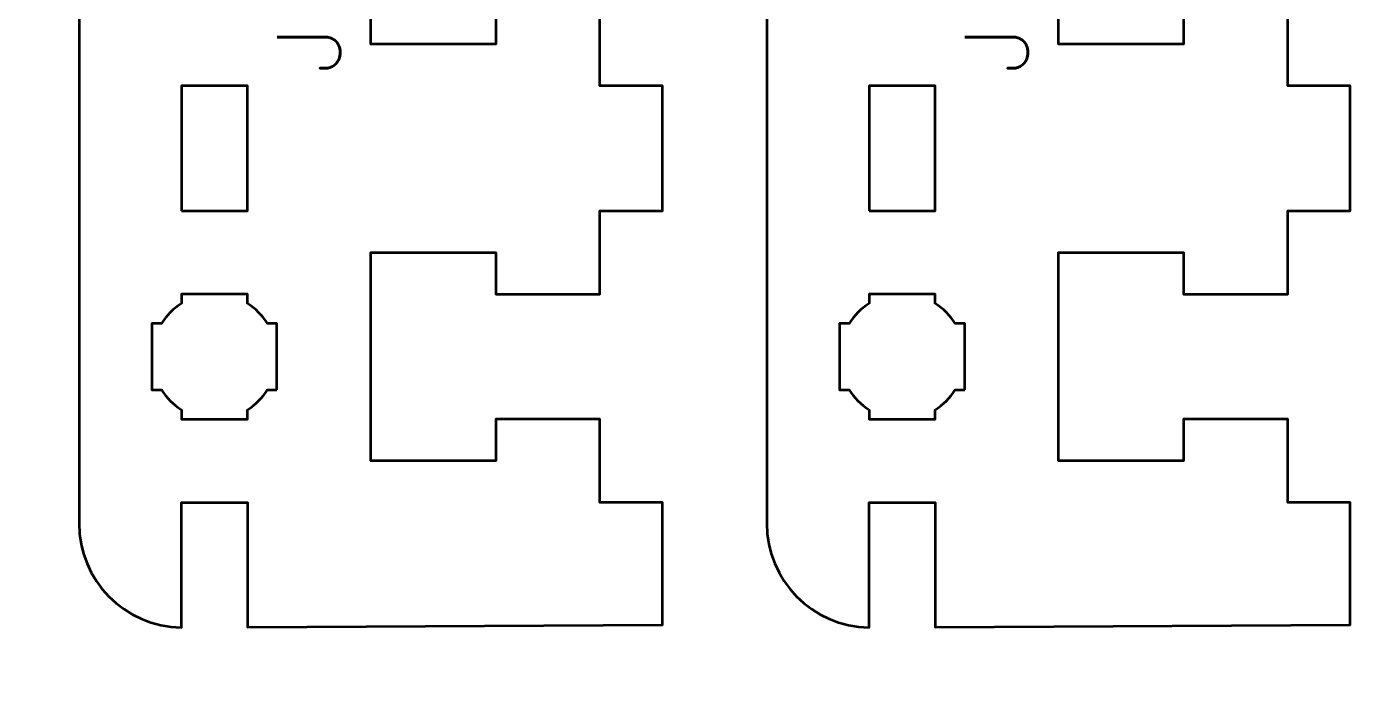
# Model space of a CAD drawing. Header units: centimetres. Extents: x -21 to 0, y -29.7 to 0.
# Drawn here: x -10.5 to -4.04, y -21.75 to -18.52 of the extents above; entities that cross this region are included whole.
import ezdxf

# ---------------------------------------------------------------- set-up
doc = ezdxf.new("R2010")
doc.units = ezdxf.units.CM
doc.header["$MEASUREMENT"] = 0
doc.layers.add('Layer 1', color=7, linetype='Continuous')

msp = doc.modelspace()

# ---------------------------------------------------------------- linework, layer by layer
at = {"layer": 'Layer 1', "color": 1, "lineweight": 53}
msp.add_open_spline([(-21.00003, -29.19995), (-21.00003, -29.19995), (-21.00003, -0.49992), (-21.00003, -0.49992), (-21.00003, -0.49992), (-21.00003, -0.22295), (-20.77694, 0.00004), (-20.49994, 0.00004), (-20.49994, 0.00004), (-20.49994, 0.00004), (-0.50008, 0.00004), (-0.50008, 0.00004), (-0.50008, 0.00004), (-0.22294, 0.00004), (0.00002, -0.22295), (0.00002, -0.49992), (0.00002, -0.49992), (0.00002, -0.49992), (0.00002, -29.19995), (0.00002, -29.19995), (0.00002, -29.19995), (0.00002, -29.47695), (-0.22294, -29.70004), (-0.50008, -29.70004), (-0.50008, -29.70004), (-0.50008, -29.70004), (-20.49994, -29.70004), (-20.49994, -29.70004), (-20.49994, -29.70004), (-20.77694, -29.70004), (-21.00003, -29.47695), (-21.00003, -29.19995)], degree=3, knots=[0, 0, 0, 0, 0.125, 0.125, 0.125, 0.125, 0.25, 0.25, 0.25, 0.25, 0.375, 0.375, 0.375, 0.375, 0.5, 0.5, 0.5, 0.5, 0.625, 0.625, 0.625, 0.625, 0.75, 0.75, 0.75, 0.75, 0.875, 0.875, 0.875, 0.875, 1, 1, 1, 1], dxfattribs=at)
at = {"layer": 'Layer 1', "lineweight": 53}
for points, knots in [([(-10.24999, -20.90011), (-10.24999, -21.17327), (-10.03079, -21.39533), (-9.75874, -21.40001), (-9.75874, -21.40001), (-9.75874, -21.40001), (-9.75874, -20.80011), (-9.75874, -20.80011), (-9.75874, -20.80011), (-9.75874, -20.80011), (-9.44124, -20.80011), (-9.44124, -20.80011), (-9.44124, -20.80011), (-9.44124, -20.80011), (-9.44124, -21.39819), (-9.44124, -21.39819), (-9.44124, -21.39819), (-9.44124, -21.39819), (-7.44999, -21.38761), (-7.44999, -21.38761), (-7.44999, -21.38761), (-7.44999, -21.38761), (-7.44999, -20.80011), (-7.44999, -20.80011), (-7.44999, -20.80011), (-7.44999, -20.80011), (-7.74999, -20.80011), (-7.74999, -20.80011), (-7.74999, -20.80011), (-7.74999, -20.80011), (-7.74999, -20.4001), (-7.74999, -20.4001), (-7.74999, -20.4001), (-7.74999, -20.4001), (-8.24999, -20.4001), (-8.24999, -20.4001), (-8.24999, -20.4001), (-8.24999, -20.4001), (-8.25, -20.6001), (-8.25, -20.6001), (-8.25, -20.6001), (-8.25, -20.6001), (-8.84999, -20.6001), (-8.84999, -20.6001), (-8.84999, -20.6001), (-8.84999, -20.21677), (-8.84999, -19.98342), (-8.84999, -19.60009), (-8.84999, -19.60009), (-8.84999, -19.60009), (-8.25, -19.60009), (-8.25, -19.60009), (-8.25, -19.60009), (-8.25, -19.60009), (-8.24999, -19.80009), (-8.24999, -19.80009), (-8.24999, -19.80009), (-8.24999, -19.80009), (-7.74998, -19.80009), (-7.74998, -19.80009), (-7.74998, -19.80009), (-7.74998, -19.80009), (-7.74999, -19.40008), (-7.74999, -19.40008), (-7.74999, -19.40008), (-7.74999, -19.40008), (-7.44999, -19.40008), (-7.44999, -19.40008), (-7.44999, -19.40008), (-7.44999, -19.40008), (-7.44999, -18.80007), (-7.44999, -18.80007), (-7.44999, -18.80007), (-7.44999, -18.80007), (-7.74999, -18.80007), (-7.74999, -18.80007), (-7.74999, -18.80007), (-7.74999, -18.80007), (-7.74999, -18.40007), (-7.74999, -18.40007), (-7.74999, -18.40007), (-7.74999, -18.40007), (-8.24999, -18.40007), (-8.24999, -18.40007), (-8.24999, -18.40007), (-8.24999, -18.40007), (-8.25, -18.60007), (-8.25, -18.60007), (-8.25, -18.60007), (-8.25, -18.60007), (-8.84999, -18.60007), (-8.84999, -18.60007), (-8.84999, -18.60007), (-8.84999, -18.21673), (-8.84999, -17.98339), (-8.84999, -17.60005), (-8.84999, -17.60005), (-8.84999, -17.60005), (-8.25, -17.60005), (-8.25, -17.60005), (-8.25, -17.60005), (-8.25, -17.60005), (-8.24999, -17.80005), (-8.24999, -17.80005), (-8.24999, -17.80005), (-8.24999, -17.80005), (-7.74998, -17.80005), (-7.74998, -17.80005), (-7.74998, -17.80005), (-7.74998, -17.80005), (-7.74999, -17.40005), (-7.74999, -17.40005), (-7.74999, -17.40005), (-7.74999, -17.40005), (-7.44999, -17.40005), (-7.44999, -17.40005), (-7.44999, -17.40005), (-7.44999, -17.40005), (-7.44999, -16.80004), (-7.44999, -16.80004), (-7.44999, -16.80004), (-7.44999, -16.80004), (-7.74999, -16.80004), (-7.74999, -16.80004), (-7.74999, -16.80004), (-7.74999, -16.80004), (-7.74999, -16.40003), (-7.74999, -16.40003), (-7.74999, -16.40003), (-7.74999, -16.40003), (-8.24999, -16.40003), (-8.24999, -16.40003), (-8.24999, -16.40003), (-8.24999, -16.40003), (-8.25, -16.60003), (-8.25, -16.60003), (-8.25, -16.60003), (-8.25, -16.60003), (-8.84999, -16.60003), (-8.84999, -16.60003), (-8.84999, -16.60003), (-8.84999, -16.2167), (-8.84999, -15.98335), (-8.84999, -15.60002), (-8.84999, -15.60002), (-8.84999, -15.60002), (-8.25, -15.60002), (-8.25, -15.60002), (-8.25, -15.60002), (-8.25, -15.60002), (-8.24999, -15.80002), (-8.24999, -15.80002), (-8.24999, -15.80002), (-8.24999, -15.80002), (-7.74998, -15.80002), (-7.74998, -15.80002), (-7.74998, -15.80002), (-7.74998, -15.80002), (-7.74999, -15.40001), (-7.74999, -15.40001), (-7.74999, -15.40001), (-7.74999, -15.40001), (-7.44999, -15.40001), (-7.44999, -15.40001), (-7.44999, -15.40001), (-7.44999, -15.40001), (-7.44999, -14.8), (-7.44999, -14.8), (-7.44999, -14.8), (-7.44999, -14.8), (-7.74999, -14.8), (-7.74999, -14.8), (-7.74999, -14.8), (-7.74999, -14.8), (-7.74998, -14.8), (-7.74998, -14.8), (-7.74998, -14.8), (-7.74998, -14.8), (-9.44124, -14.8), (-9.44124, -14.8), (-9.44124, -14.8), (-9.44124, -14.8), (-9.44124, -15.40001), (-9.44124, -15.40001), (-9.44124, -15.40001), (-9.44124, -15.40001), (-9.75874, -15.40001), (-9.75874, -15.40001), (-9.75874, -15.40001), (-9.75874, -15.40001), (-9.75874, -14.80011), (-9.75874, -14.80011), (-9.75874, -14.80011), (-10.03079, -14.80479), (-10.24999, -15.02685), (-10.24999, -15.30001)], [0, 0, 0, 0, 0.0204082, 0.0204082, 0.0204082, 0.0204082, 0.0408163, 0.0408163, 0.0408163, 0.0408163, 0.0612245, 0.0612245, 0.0612245, 0.0612245, 0.0816327, 0.0816327, 0.0816327, 0.0816327, 0.1020408, 0.1020408, 0.1020408, 0.1020408, 0.122449, 0.122449, 0.122449, 0.122449, 0.1428571, 0.1428571, 0.1428571, 0.1428571, 0.1632653, 0.1632653, 0.1632653, 0.1632653, 0.1836735, 0.1836735, 0.1836735, 0.1836735, 0.2040816, 0.2040816, 0.2040816, 0.2040816, 0.2244898, 0.2244898, 0.2244898, 0.2244898, 0.244898, 0.244898, 0.244898, 0.244898, 0.2653061, 0.2653061, 0.2653061, 0.2653061, 0.2857143, 0.2857143, 0.2857143, 0.2857143, 0.3061224, 0.3061224, 0.3061224, 0.3061224, 0.3265306, 0.3265306, 0.3265306, 0.3265306, 0.3469388, 0.3469388, 0.3469388, 0.3469388, 0.3673469, 0.3673469, 0.3673469, 0.3673469, 0.3877551, 0.3877551, 0.3877551, 0.3877551, 0.4081633, 0.4081633, 0.4081633, 0.4081633, 0.4285714, 0.4285714, 0.4285714, 0.4285714, 0.4489796, 0.4489796, 0.4489796, 0.4489796, 0.4693878, 0.4693878, 0.4693878, 0.4693878, 0.4897959, 0.4897959, 0.4897959, 0.4897959, 0.5102041, 0.5102041, 0.5102041, 0.5102041, 0.5306122, 0.5306122, 0.5306122, 0.5306122, 0.5510204, 0.5510204, 0.5510204, 0.5510204, 0.5714286, 0.5714286, 0.5714286, 0.5714286, 0.5918367, 0.5918367, 0.5918367, 0.5918367, 0.6122449, 0.6122449, 0.6122449, 0.6122449, 0.6326531, 0.6326531, 0.6326531, 0.6326531, 0.6530612, 0.6530612, 0.6530612, 0.6530612, 0.6734694, 0.6734694, 0.6734694, 0.6734694, 0.6938776, 0.6938776, 0.6938776, 0.6938776, 0.7142857, 0.7142857, 0.7142857, 0.7142857, 0.7346939, 0.7346939, 0.7346939, 0.7346939, 0.755102, 0.755102, 0.755102, 0.755102, 0.7755102, 0.7755102, 0.7755102, 0.7755102, 0.7959184, 0.7959184, 0.7959184, 0.7959184, 0.8163265, 0.8163265, 0.8163265, 0.8163265, 0.8367347, 0.8367347, 0.8367347, 0.8367347, 0.8571429, 0.8571429, 0.8571429, 0.8571429, 0.877551, 0.877551, 0.877551, 0.877551, 0.8979592, 0.8979592, 0.8979592, 0.8979592, 0.9183673, 0.9183673, 0.9183673, 0.9183673, 0.9387755, 0.9387755, 0.9387755, 0.9387755, 0.9591837, 0.9591837, 0.9591837, 0.9591837, 0.9795918, 0.9795918, 0.9795918, 0.9795918, 1, 1, 1, 1]), ([(-6.94999, -20.90011), (-6.94999, -21.17327), (-6.73079, -21.39533), (-6.45874, -21.40001), (-6.45874, -21.40001), (-6.45874, -21.40001), (-6.45874, -20.80011), (-6.45874, -20.80011), (-6.45874, -20.80011), (-6.45874, -20.80011), (-6.14124, -20.80011), (-6.14124, -20.80011), (-6.14124, -20.80011), (-6.14124, -20.80011), (-6.14124, -21.39819), (-6.14124, -21.39819), (-6.14124, -21.39819), (-6.14124, -21.39819), (-4.14999, -21.38761), (-4.14999, -21.38761), (-4.14999, -21.38761), (-4.14999, -21.38761), (-4.14999, -20.80011), (-4.14999, -20.80011), (-4.14999, -20.80011), (-4.14999, -20.80011), (-4.44999, -20.80011), (-4.44999, -20.80011), (-4.44999, -20.80011), (-4.44999, -20.80011), (-4.44999, -20.4001), (-4.44999, -20.4001), (-4.44999, -20.4001), (-4.44999, -20.4001), (-4.94999, -20.4001), (-4.94999, -20.4001), (-4.94999, -20.4001), (-4.94999, -20.4001), (-4.95, -20.6001), (-4.95, -20.6001), (-4.95, -20.6001), (-4.95, -20.6001), (-5.54999, -20.6001), (-5.54999, -20.6001), (-5.54999, -20.6001), (-5.54999, -20.21677), (-5.54999, -19.98342), (-5.54999, -19.60009), (-5.54999, -19.60009), (-5.54999, -19.60009), (-4.95, -19.60009), (-4.95, -19.60009), (-4.95, -19.60009), (-4.95, -19.60009), (-4.94999, -19.80009), (-4.94999, -19.80009), (-4.94999, -19.80009), (-4.94999, -19.80009), (-4.44998, -19.80009), (-4.44998, -19.80009), (-4.44998, -19.80009), (-4.44998, -19.80009), (-4.44999, -19.40008), (-4.44999, -19.40008), (-4.44999, -19.40008), (-4.44999, -19.40008), (-4.14999, -19.40008), (-4.14999, -19.40008), (-4.14999, -19.40008), (-4.14999, -19.40008), (-4.14999, -18.80007), (-4.14999, -18.80007), (-4.14999, -18.80007), (-4.14999, -18.80007), (-4.44999, -18.80007), (-4.44999, -18.80007), (-4.44999, -18.80007), (-4.44999, -18.80007), (-4.44999, -18.40007), (-4.44999, -18.40007), (-4.44999, -18.40007), (-4.44999, -18.40007), (-4.94999, -18.40007), (-4.94999, -18.40007), (-4.94999, -18.40007), (-4.94999, -18.40007), (-4.95, -18.60007), (-4.95, -18.60007), (-4.95, -18.60007), (-4.95, -18.60007), (-5.54999, -18.60007), (-5.54999, -18.60007), (-5.54999, -18.60007), (-5.54999, -18.21673), (-5.54999, -17.98339), (-5.54999, -17.60005), (-5.54999, -17.60005), (-5.54999, -17.60005), (-4.95, -17.60005), (-4.95, -17.60005), (-4.95, -17.60005), (-4.95, -17.60005), (-4.94999, -17.80005), (-4.94999, -17.80005), (-4.94999, -17.80005), (-4.94999, -17.80005), (-4.44998, -17.80005), (-4.44998, -17.80005), (-4.44998, -17.80005), (-4.44998, -17.80005), (-4.44999, -17.40005), (-4.44999, -17.40005), (-4.44999, -17.40005), (-4.44999, -17.40005), (-4.14999, -17.40005), (-4.14999, -17.40005), (-4.14999, -17.40005), (-4.14999, -17.40005), (-4.14999, -16.80004), (-4.14999, -16.80004), (-4.14999, -16.80004), (-4.14999, -16.80004), (-4.44999, -16.80004), (-4.44999, -16.80004), (-4.44999, -16.80004), (-4.44999, -16.80004), (-4.44999, -16.40003), (-4.44999, -16.40003), (-4.44999, -16.40003), (-4.44999, -16.40003), (-4.94999, -16.40003), (-4.94999, -16.40003), (-4.94999, -16.40003), (-4.94999, -16.40003), (-4.95, -16.60003), (-4.95, -16.60003), (-4.95, -16.60003), (-4.95, -16.60003), (-5.54999, -16.60003), (-5.54999, -16.60003), (-5.54999, -16.60003), (-5.54999, -16.2167), (-5.54999, -15.98335), (-5.54999, -15.60002), (-5.54999, -15.60002), (-5.54999, -15.60002), (-4.95, -15.60002), (-4.95, -15.60002), (-4.95, -15.60002), (-4.95, -15.60002), (-4.94999, -15.80002), (-4.94999, -15.80002), (-4.94999, -15.80002), (-4.94999, -15.80002), (-4.44998, -15.80002), (-4.44998, -15.80002), (-4.44998, -15.80002), (-4.44998, -15.80002), (-4.44999, -15.40001), (-4.44999, -15.40001), (-4.44999, -15.40001), (-4.44999, -15.40001), (-4.14999, -15.40001), (-4.14999, -15.40001), (-4.14999, -15.40001), (-4.14999, -15.40001), (-4.14999, -14.8), (-4.14999, -14.8), (-4.14999, -14.8), (-4.14999, -14.8), (-4.44999, -14.8), (-4.44999, -14.8), (-4.44999, -14.8), (-4.44999, -14.8), (-4.44998, -14.8), (-4.44998, -14.8), (-4.44998, -14.8), (-4.44998, -14.8), (-6.14124, -14.8), (-6.14124, -14.8), (-6.14124, -14.8), (-6.14124, -14.8), (-6.14124, -15.40001), (-6.14124, -15.40001), (-6.14124, -15.40001), (-6.14124, -15.40001), (-6.45874, -15.40001), (-6.45874, -15.40001), (-6.45874, -15.40001), (-6.45874, -15.40001), (-6.45874, -14.80011), (-6.45874, -14.80011), (-6.45874, -14.80011), (-6.73079, -14.80479), (-6.94999, -15.02685), (-6.94999, -15.30001)], [0, 0, 0, 0, 0.0204082, 0.0204082, 0.0204082, 0.0204082, 0.0408163, 0.0408163, 0.0408163, 0.0408163, 0.0612245, 0.0612245, 0.0612245, 0.0612245, 0.0816327, 0.0816327, 0.0816327, 0.0816327, 0.1020408, 0.1020408, 0.1020408, 0.1020408, 0.122449, 0.122449, 0.122449, 0.122449, 0.1428571, 0.1428571, 0.1428571, 0.1428571, 0.1632653, 0.1632653, 0.1632653, 0.1632653, 0.1836735, 0.1836735, 0.1836735, 0.1836735, 0.2040816, 0.2040816, 0.2040816, 0.2040816, 0.2244898, 0.2244898, 0.2244898, 0.2244898, 0.244898, 0.244898, 0.244898, 0.244898, 0.2653061, 0.2653061, 0.2653061, 0.2653061, 0.2857143, 0.2857143, 0.2857143, 0.2857143, 0.3061224, 0.3061224, 0.3061224, 0.3061224, 0.3265306, 0.3265306, 0.3265306, 0.3265306, 0.3469388, 0.3469388, 0.3469388, 0.3469388, 0.3673469, 0.3673469, 0.3673469, 0.3673469, 0.3877551, 0.3877551, 0.3877551, 0.3877551, 0.4081633, 0.4081633, 0.4081633, 0.4081633, 0.4285714, 0.4285714, 0.4285714, 0.4285714, 0.4489796, 0.4489796, 0.4489796, 0.4489796, 0.4693878, 0.4693878, 0.4693878, 0.4693878, 0.4897959, 0.4897959, 0.4897959, 0.4897959, 0.5102041, 0.5102041, 0.5102041, 0.5102041, 0.5306122, 0.5306122, 0.5306122, 0.5306122, 0.5510204, 0.5510204, 0.5510204, 0.5510204, 0.5714286, 0.5714286, 0.5714286, 0.5714286, 0.5918367, 0.5918367, 0.5918367, 0.5918367, 0.6122449, 0.6122449, 0.6122449, 0.6122449, 0.6326531, 0.6326531, 0.6326531, 0.6326531, 0.6530612, 0.6530612, 0.6530612, 0.6530612, 0.6734694, 0.6734694, 0.6734694, 0.6734694, 0.6938776, 0.6938776, 0.6938776, 0.6938776, 0.7142857, 0.7142857, 0.7142857, 0.7142857, 0.7346939, 0.7346939, 0.7346939, 0.7346939, 0.755102, 0.755102, 0.755102, 0.755102, 0.7755102, 0.7755102, 0.7755102, 0.7755102, 0.7959184, 0.7959184, 0.7959184, 0.7959184, 0.8163265, 0.8163265, 0.8163265, 0.8163265, 0.8367347, 0.8367347, 0.8367347, 0.8367347, 0.8571429, 0.8571429, 0.8571429, 0.8571429, 0.877551, 0.877551, 0.877551, 0.877551, 0.8979592, 0.8979592, 0.8979592, 0.8979592, 0.9183673, 0.9183673, 0.9183673, 0.9183673, 0.9387755, 0.9387755, 0.9387755, 0.9387755, 0.9591837, 0.9591837, 0.9591837, 0.9591837, 0.9795918, 0.9795918, 0.9795918, 0.9795918, 1, 1, 1, 1]), ([(-9.75874, -19.40008), (-9.75874, -19.40008), (-9.75874, -18.80007), (-9.75874, -18.80007), (-9.75874, -18.80007), (-9.75874, -18.80007), (-9.44124, -18.80007), (-9.44124, -18.80007), (-9.44124, -18.80007), (-9.44124, -18.80007), (-9.44124, -19.40008), (-9.44124, -19.40008), (-9.44124, -19.40008), (-9.44124, -19.40008), (-9.75874, -19.40008), (-9.75874, -19.40008)], [0, 0, 0, 0, 0.25, 0.25, 0.25, 0.25, 0.5, 0.5, 0.5, 0.5, 0.75, 0.75, 0.75, 0.75, 1, 1, 1, 1]), ([(-6.45874, -19.40008), (-6.45874, -19.40008), (-6.45874, -18.80007), (-6.45874, -18.80007), (-6.45874, -18.80007), (-6.45874, -18.80007), (-6.14124, -18.80007), (-6.14124, -18.80007), (-6.14124, -18.80007), (-6.14124, -18.80007), (-6.14124, -19.40008), (-6.14124, -19.40008), (-6.14124, -19.40008), (-6.14124, -19.40008), (-6.45874, -19.40008), (-6.45874, -19.40008)], [0, 0, 0, 0, 0.25, 0.25, 0.25, 0.25, 0.5, 0.5, 0.5, 0.5, 0.75, 0.75, 0.75, 0.75, 1, 1, 1, 1]), ([(-9.29999, -20.25885), (-9.29999, -20.25885), (-9.34543, -20.25885), (-9.34543, -20.25885), (-9.34543, -20.25885), (-9.36966, -20.29761), (-9.40249, -20.33043), (-9.44124, -20.35466), (-9.44124, -20.35466), (-9.44124, -20.35466), (-9.44124, -20.4001), (-9.44124, -20.4001), (-9.44124, -20.4001), (-9.44124, -20.4001), (-9.59999, -20.4001), (-9.59999, -20.4001), (-9.59999, -20.4001), (-9.59999, -20.4001), (-9.75874, -20.4001), (-9.75874, -20.4001), (-9.75874, -20.4001), (-9.75874, -20.4001), (-9.75874, -20.35466), (-9.75874, -20.35466), (-9.75874, -20.35466), (-9.79749, -20.33043), (-9.83032, -20.29761), (-9.85455, -20.25885), (-9.85455, -20.25885), (-9.85455, -20.25885), (-9.89999, -20.25885), (-9.89999, -20.25885), (-9.89999, -20.25885), (-9.89999, -20.25885), (-9.89999, -20.10009), (-9.89999, -20.10009), (-9.89999, -20.10009), (-9.89999, -20.10009), (-9.89999, -19.94134), (-9.89999, -19.94134), (-9.89999, -19.94134), (-9.89999, -19.94134), (-9.85455, -19.94134), (-9.85455, -19.94134), (-9.85455, -19.94134), (-9.83032, -19.90258), (-9.79749, -19.86976), (-9.75874, -19.84553), (-9.75874, -19.84553), (-9.75874, -19.84553), (-9.75874, -19.80009), (-9.75874, -19.80009), (-9.75874, -19.80009), (-9.75874, -19.80009), (-9.59999, -19.80009), (-9.59999, -19.80009), (-9.59999, -19.80009), (-9.59999, -19.80009), (-9.44124, -19.80009), (-9.44124, -19.80009), (-9.44124, -19.80009), (-9.44124, -19.80009), (-9.44124, -19.84553), (-9.44124, -19.84553), (-9.44124, -19.84553), (-9.40249, -19.86976), (-9.36966, -19.90258), (-9.34543, -19.94134), (-9.34543, -19.94134), (-9.34543, -19.94134), (-9.29999, -19.94134), (-9.29999, -19.94134), (-9.29999, -19.94134), (-9.29999, -19.94134), (-9.29999, -20.10009), (-9.29999, -20.10009), (-9.29999, -20.10009), (-9.29999, -20.10009), (-9.29999, -20.25885), (-9.29999, -20.25885)], [0, 0, 0, 0, 0.05, 0.05, 0.05, 0.05, 0.1, 0.1, 0.1, 0.1, 0.15, 0.15, 0.15, 0.15, 0.2, 0.2, 0.2, 0.2, 0.25, 0.25, 0.25, 0.25, 0.3, 0.3, 0.3, 0.3, 0.35, 0.35, 0.35, 0.35, 0.4, 0.4, 0.4, 0.4, 0.45, 0.45, 0.45, 0.45, 0.5, 0.5, 0.5, 0.5, 0.55, 0.55, 0.55, 0.55, 0.6, 0.6, 0.6, 0.6, 0.65, 0.65, 0.65, 0.65, 0.7, 0.7, 0.7, 0.7, 0.75, 0.75, 0.75, 0.75, 0.8, 0.8, 0.8, 0.8, 0.85, 0.85, 0.85, 0.85, 0.9, 0.9, 0.9, 0.9, 0.95, 0.95, 0.95, 0.95, 1, 1, 1, 1]), ([(-5.99999, -20.25885), (-5.99999, -20.25885), (-6.04543, -20.25885), (-6.04543, -20.25885), (-6.04543, -20.25885), (-6.06966, -20.29761), (-6.10249, -20.33043), (-6.14124, -20.35466), (-6.14124, -20.35466), (-6.14124, -20.35466), (-6.14124, -20.4001), (-6.14124, -20.4001), (-6.14124, -20.4001), (-6.14124, -20.4001), (-6.29999, -20.4001), (-6.29999, -20.4001), (-6.29999, -20.4001), (-6.29999, -20.4001), (-6.45874, -20.4001), (-6.45874, -20.4001), (-6.45874, -20.4001), (-6.45874, -20.4001), (-6.45874, -20.35466), (-6.45874, -20.35466), (-6.45874, -20.35466), (-6.49749, -20.33043), (-6.53032, -20.29761), (-6.55455, -20.25885), (-6.55455, -20.25885), (-6.55455, -20.25885), (-6.59999, -20.25885), (-6.59999, -20.25885), (-6.59999, -20.25885), (-6.59999, -20.25885), (-6.59999, -20.10009), (-6.59999, -20.10009), (-6.59999, -20.10009), (-6.59999, -20.10009), (-6.59999, -19.94134), (-6.59999, -19.94134), (-6.59999, -19.94134), (-6.59999, -19.94134), (-6.55455, -19.94134), (-6.55455, -19.94134), (-6.55455, -19.94134), (-6.53032, -19.90258), (-6.49749, -19.86976), (-6.45874, -19.84553), (-6.45874, -19.84553), (-6.45874, -19.84553), (-6.45874, -19.80009), (-6.45874, -19.80009), (-6.45874, -19.80009), (-6.45874, -19.80009), (-6.29999, -19.80009), (-6.29999, -19.80009), (-6.29999, -19.80009), (-6.29999, -19.80009), (-6.14124, -19.80009), (-6.14124, -19.80009), (-6.14124, -19.80009), (-6.14124, -19.80009), (-6.14124, -19.84553), (-6.14124, -19.84553), (-6.14124, -19.84553), (-6.10249, -19.86976), (-6.06966, -19.90258), (-6.04543, -19.94134), (-6.04543, -19.94134), (-6.04543, -19.94134), (-5.99999, -19.94134), (-5.99999, -19.94134), (-5.99999, -19.94134), (-5.99999, -19.94134), (-5.99999, -20.10009), (-5.99999, -20.10009), (-5.99999, -20.10009), (-5.99999, -20.10009), (-5.99999, -20.25885), (-5.99999, -20.25885)], [0, 0, 0, 0, 0.05, 0.05, 0.05, 0.05, 0.1, 0.1, 0.1, 0.1, 0.15, 0.15, 0.15, 0.15, 0.2, 0.2, 0.2, 0.2, 0.25, 0.25, 0.25, 0.25, 0.3, 0.3, 0.3, 0.3, 0.35, 0.35, 0.35, 0.35, 0.4, 0.4, 0.4, 0.4, 0.45, 0.45, 0.45, 0.45, 0.5, 0.5, 0.5, 0.5, 0.55, 0.55, 0.55, 0.55, 0.6, 0.6, 0.6, 0.6, 0.65, 0.65, 0.65, 0.65, 0.7, 0.7, 0.7, 0.7, 0.75, 0.75, 0.75, 0.75, 0.8, 0.8, 0.8, 0.8, 0.85, 0.85, 0.85, 0.85, 0.9, 0.9, 0.9, 0.9, 0.95, 0.95, 0.95, 0.95, 1, 1, 1, 1])]:
    msp.add_open_spline(points, degree=3, knots=knots, dxfattribs=at)
at = {"layer": 'Layer 1', "color": 3, "lineweight": 53}
for points in [[(-10.24999, -15.30001), (-10.24999, -15.30001), (-10.24999, -20.90011), (-10.24999, -20.90011)], [(-6.94999, -15.30001), (-6.94999, -15.30001), (-6.94999, -20.90011), (-6.94999, -20.90011)]]:
    msp.add_open_spline(points, degree=3, dxfattribs=at)
at = {"layer": 'Layer 1', "color": 5, "lineweight": 53}
for points in [[(-9.29964, -18.56679), (-9.29964, -18.56679), (-9.06257, -18.56721), (-9.06257, -18.56721), (-9.06257, -18.56721), (-9.05488, -18.56721), (-9.04712, -18.56884), (-9.03943, -18.57194), (-9.03943, -18.57194), (-9.03167, -18.57512), (-9.02461, -18.57977), (-9.01812, -18.58591), (-9.01812, -18.58591), (-9.0117, -18.59212), (-9.00648, -18.59967), (-9.0026, -18.60863), (-9.0026, -18.60863), (-8.99865, -18.61766), (-8.99667, -18.62796), (-8.99653, -18.6396), (-8.99653, -18.6396), (-8.99653, -18.65125), (-8.99844, -18.66176), (-9.00218, -18.67107), (-9.00218, -18.67107), (-9.00599, -18.68039), (-9.01107, -18.68836), (-9.01749, -18.69492), (-9.01749, -18.69492), (-9.02391, -18.70155), (-9.03096, -18.70656), (-9.0388, -18.71009), (-9.0388, -18.71009), (-9.04663, -18.71362), (-9.05453, -18.71538), (-9.06257, -18.71538), (-9.06257, -18.71538), (-9.06257, -18.71538), (-9.0939, -18.71538), (-9.0939, -18.71538), (-9.0939, -18.71538), (-9.0939, -18.71538), (-9.06257, -18.71538), (-9.06257, -18.71538), (-9.06257, -18.71538), (-9.05453, -18.71538), (-9.04663, -18.71362), (-9.0388, -18.71009), (-9.0388, -18.71009), (-9.03096, -18.70656), (-9.02391, -18.70155), (-9.01749, -18.69492), (-9.01749, -18.69492), (-9.01107, -18.68836), (-9.00599, -18.68039), (-9.00218, -18.67107), (-9.00218, -18.67107), (-8.99844, -18.66176), (-8.99653, -18.65125), (-8.99653, -18.6396), (-8.99653, -18.6396), (-8.99667, -18.62796), (-8.99865, -18.61766), (-9.0026, -18.60863), (-9.0026, -18.60863), (-9.00648, -18.59967), (-9.0117, -18.59212), (-9.01812, -18.58591), (-9.01812, -18.58591), (-9.02461, -18.57977), (-9.03167, -18.57512), (-9.03943, -18.57194), (-9.03943, -18.57194), (-9.04712, -18.56884), (-9.05488, -18.56721), (-9.06257, -18.56721), (-9.06257, -18.56721), (-9.06257, -18.56721), (-9.29964, -18.56679), (-9.29964, -18.56679)], [(-5.99964, -18.56679), (-5.99964, -18.56679), (-5.76257, -18.56721), (-5.76257, -18.56721), (-5.76257, -18.56721), (-5.75488, -18.56721), (-5.74712, -18.56884), (-5.73943, -18.57194), (-5.73943, -18.57194), (-5.73167, -18.57512), (-5.72461, -18.57977), (-5.71812, -18.58591), (-5.71812, -18.58591), (-5.7117, -18.59212), (-5.70648, -18.59967), (-5.7026, -18.60863), (-5.7026, -18.60863), (-5.69865, -18.61766), (-5.69667, -18.62796), (-5.69653, -18.6396), (-5.69653, -18.6396), (-5.69653, -18.65125), (-5.69844, -18.66176), (-5.70218, -18.67107), (-5.70218, -18.67107), (-5.70599, -18.68039), (-5.71107, -18.68836), (-5.71749, -18.69492), (-5.71749, -18.69492), (-5.72391, -18.70155), (-5.73096, -18.70656), (-5.7388, -18.71009), (-5.7388, -18.71009), (-5.74663, -18.71362), (-5.75453, -18.71538), (-5.76257, -18.71538), (-5.76257, -18.71538), (-5.76257, -18.71538), (-5.7939, -18.71538), (-5.7939, -18.71538), (-5.7939, -18.71538), (-5.7939, -18.71538), (-5.76257, -18.71538), (-5.76257, -18.71538), (-5.76257, -18.71538), (-5.75453, -18.71538), (-5.74663, -18.71362), (-5.7388, -18.71009), (-5.7388, -18.71009), (-5.73096, -18.70656), (-5.72391, -18.70155), (-5.71749, -18.69492), (-5.71749, -18.69492), (-5.71107, -18.68836), (-5.70599, -18.68039), (-5.70218, -18.67107), (-5.70218, -18.67107), (-5.69844, -18.66176), (-5.69653, -18.65125), (-5.69653, -18.6396), (-5.69653, -18.6396), (-5.69667, -18.62796), (-5.69865, -18.61766), (-5.7026, -18.60863), (-5.7026, -18.60863), (-5.70648, -18.59967), (-5.7117, -18.59212), (-5.71812, -18.58591), (-5.71812, -18.58591), (-5.72461, -18.57977), (-5.73167, -18.57512), (-5.73943, -18.57194), (-5.73943, -18.57194), (-5.74712, -18.56884), (-5.75488, -18.56721), (-5.76257, -18.56721), (-5.76257, -18.56721), (-5.76257, -18.56721), (-5.99964, -18.56679), (-5.99964, -18.56679)]]:
    msp.add_open_spline(points, degree=3, knots=[0, 0, 0, 0, 0.05, 0.05, 0.05, 0.05, 0.1, 0.1, 0.1, 0.1, 0.15, 0.15, 0.15, 0.15, 0.2, 0.2, 0.2, 0.2, 0.25, 0.25, 0.25, 0.25, 0.3, 0.3, 0.3, 0.3, 0.35, 0.35, 0.35, 0.35, 0.4, 0.4, 0.4, 0.4, 0.45, 0.45, 0.45, 0.45, 0.5, 0.5, 0.5, 0.5, 0.55, 0.55, 0.55, 0.55, 0.6, 0.6, 0.6, 0.6, 0.65, 0.65, 0.65, 0.65, 0.7, 0.7, 0.7, 0.7, 0.75, 0.75, 0.75, 0.75, 0.8, 0.8, 0.8, 0.8, 0.85, 0.85, 0.85, 0.85, 0.9, 0.9, 0.9, 0.9, 0.95, 0.95, 0.95, 0.95, 1, 1, 1, 1], dxfattribs=at)

doc.saveas('drawing.dxf')
